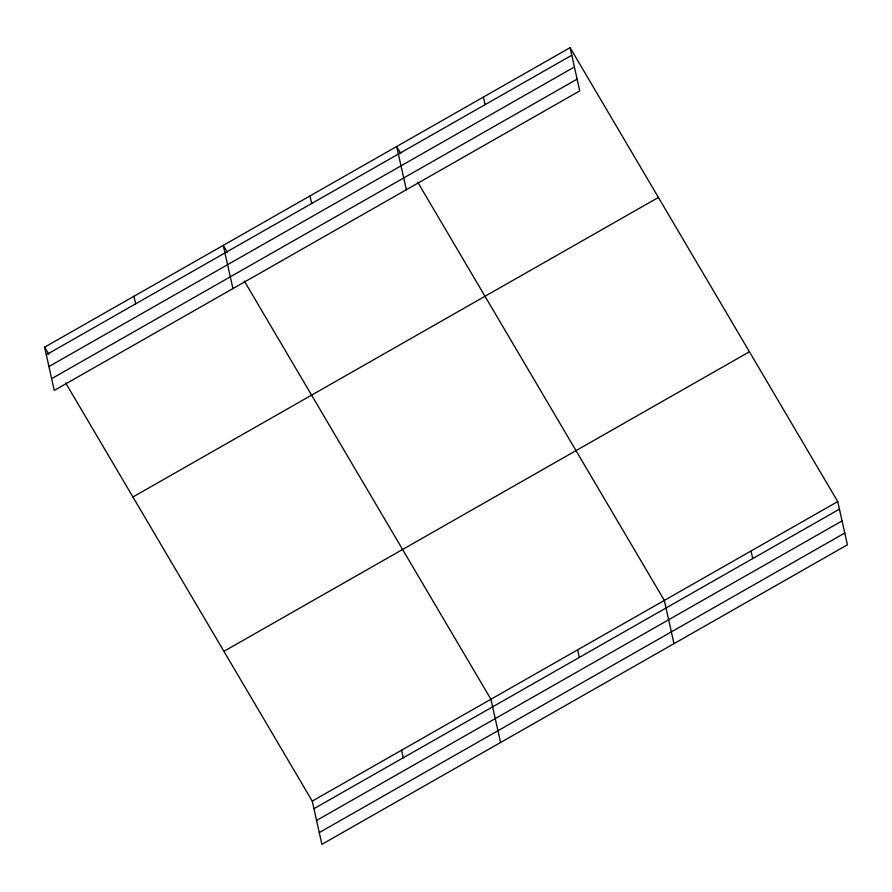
<?xml version="1.0" encoding="UTF-8"?>
<svg xmlns="http://www.w3.org/2000/svg" width="892" height="892" viewBox="0 0 892 892"><rect width="100%" height="100%" fill="white"/><g stroke="black" fill="none" stroke-linecap="round" stroke-linejoin="round"><path stroke-width="1.34" d="M570.1 47.655L579.755 90.884L54.267 390.428L44.6 347.2L570.1 47.655L837.733 501.572L847.4 544.8L321.9 844.345L312.245 801.116L65.629 382.869M46.295 354.782L571.794 55.226M48.926 366.545L574.426 66.989M51.636 378.665L577.135 79.12M132.919 496.989L658.419 197.444M223.914 651.327L749.414 351.782M312.245 801.116L837.733 501.572M313.939 808.698L839.428 509.154M316.56 820.462L842.059 520.917M319.269 832.582L844.769 533.037M400.887 153.636L396.684 146.5L406.351 189.728M417.712 182.169L664.328 600.428L673.984 643.656M227.471 252.481L223.268 245.356L232.935 288.584M244.296 281.013L490.912 699.272L500.568 742.501M44.6 347.2L48.804 354.336M751.031 551L752.725 558.57M483.386 97.072L485.081 104.654M577.615 649.844L579.309 657.426M309.981 195.928L311.665 203.51M401.578 750.194L403.273 757.776M133.934 296.278L135.629 303.849"/></g></svg>
